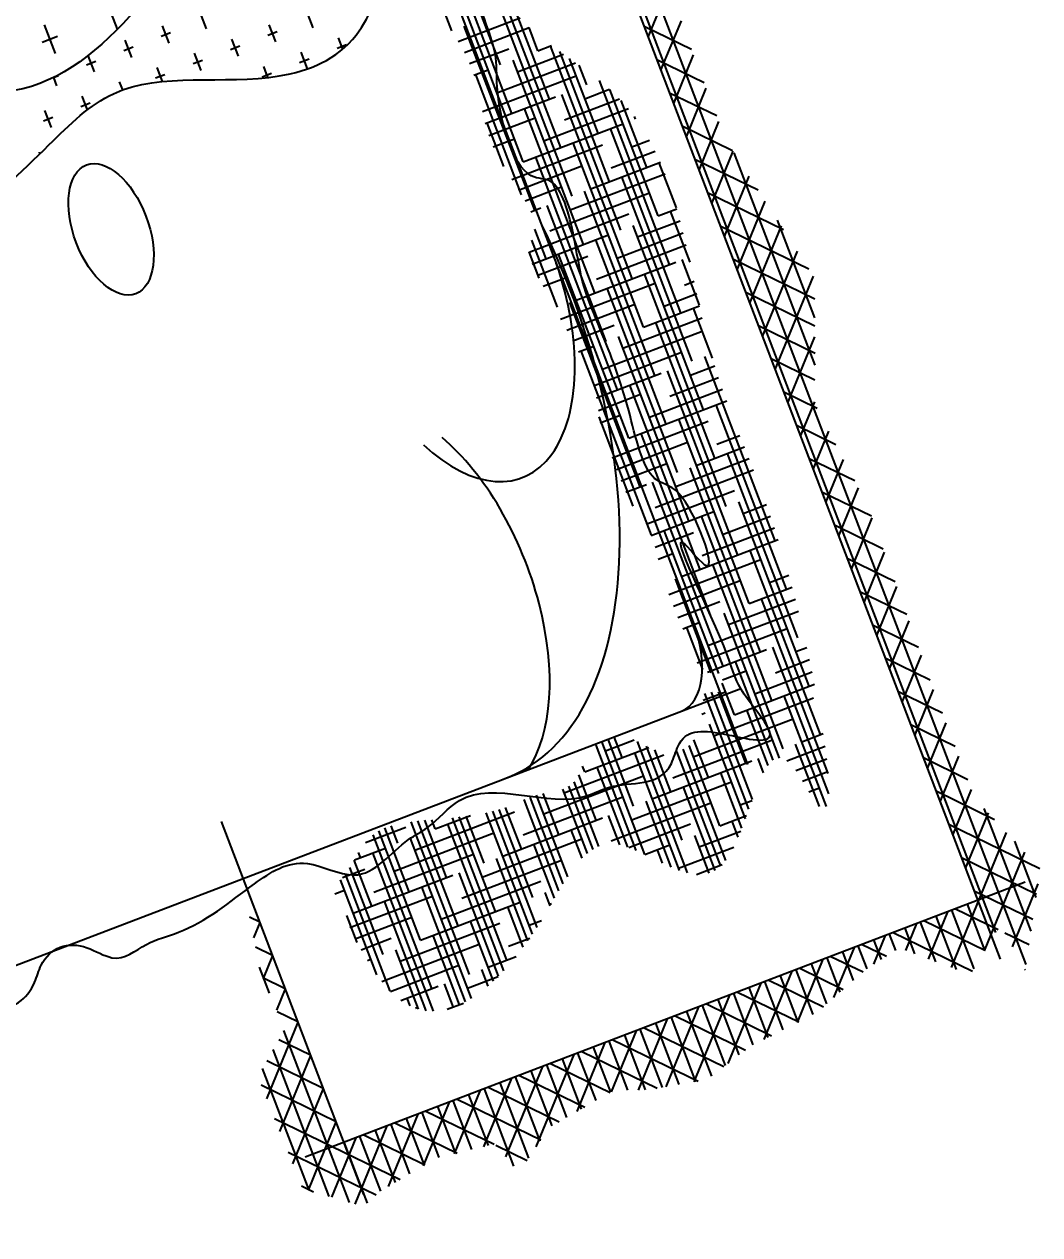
# Model space of a CAD drawing. Header units: inches. Extents: x -5597760 to 21122418, y -37133 to 23298423.
# Drawn here: x -1027315 to -455927, y 8478902 to 9159757 of the extents above; entities that cross this region are included whole.
import ezdxf

# ---------------------------------------------------------------- set-up
doc = ezdxf.new("R2010")
doc.units = ezdxf.units.IN
doc.header["$MEASUREMENT"] = 0
doc.layers.add('www.cad-blocks.net', color=7, linetype='Continuous')
doc.styles.get("Standard").update_dxf_attribs({"font": 'times.ttf', "height": 8})

# ---------------------------------------------------------------- blocks, each defined once
blk = doc.blocks.new('A$C200C7901')
for p, q in [((2.3121, 1.6596), (2.3121, 0.0201)), ((2, 0.2957), (2, 1.2957)), ((2.0224, 0.9977), (2.0224, 1.1977)), ((2.0224, 0.9977), (2.0224, 1.1977)), ((1.9974, 0.5977), (1.9974, 0.7977)), ((1.9974, 0.5977), (1.9974, 0.7977)), ((2.0724, 0.5977), (2.0724, 0.7977)), ((2.0724, 0.5977), (2.0724, 0.7977)), ((2.1474, 0.5977), (2.1474, 0.7977)), ((2.1474, 0.5977), (2.1474, 0.7977)), ((1.9849, 0.5477), (1.9849, 0.7477)), ((1.9849, 0.5477), (1.9849, 0.7477)), ((2.0599, 0.5477), (2.0599, 0.7477)), ((2.0599, 0.5477), (2.0599, 0.7477)), ((2.1349, 0.5477), (2.1349, 0.7477)), ((2.1349, 0.5477), (2.1349, 0.7477)), ((1.0407, 0.0275), (1.0407, 0.4323)), ((0.4061, 0.3703), (2.0386, 0.3703)), ((2.4073, 0.0839), (0.9625, 0.0839))]:
    blk.add_line(p, q)
at = {"linetype": 'ByBlock'}
for p, q in [((2.3224, 0.0468), (2.3224, 1.6627)), ((2.3224, 0.0468), (2.3224, 1.6627)), ((2.3537, 0.0056), (2.3537, 1.634)), ((2.3537, 0.0056), (2.3537, 1.634)), ((1.9724, 1.0977), (1.9724, 1.2927)), ((1.9724, 1.0977), (1.9724, 1.2927)), ((1.2629, 1.2195), (1.2629, 1.2508)), ((1.2629, 1.2195), (1.2629, 1.2508)), ((1.3879, 1.2202), (1.3879, 1.2508)), ((1.3879, 1.2202), (1.3879, 1.2508)), ((2.0349, 1.0477), (2.0349, 1.2477)), ((2.0349, 1.0477), (2.0349, 1.2477)), ((1.2472, 1.2352), (1.2785, 1.2352)), ((1.2472, 1.2352), (1.2785, 1.2352)), ((1.3191, 1.1883), (1.3191, 1.2059)), ((1.3191, 1.1883), (1.3191, 1.2059)), ((1.3941, 1.1883), (1.3941, 1.207)), ((1.3941, 1.1883), (1.3941, 1.207)), ((1.4691, 1.1883), (1.4691, 1.207)), ((1.4691, 1.1883), (1.4691, 1.207)), ((1.5441, 1.1883), (1.5441, 1.207)), ((1.5441, 1.1883), (1.5441, 1.207)), ((1.2441, 1.1883), (1.2441, 1.1976)), ((1.2441, 1.1883), (1.2441, 1.1976)), ((1.2452, 1.1977), (1.2535, 1.1977)), ((1.2452, 1.1977), (1.2535, 1.1977)), ((1.3097, 1.1977), (1.3285, 1.1977)), ((1.3097, 1.1977), (1.3285, 1.1977)), ((1.3847, 1.1977), (1.4035, 1.1977)), ((1.3847, 1.1977), (1.4035, 1.1977)), ((1.4597, 1.1977), (1.4785, 1.1977)), ((1.4597, 1.1977), (1.4785, 1.1977)), ((1.2066, 1.1508), (1.2066, 1.1695)), ((1.2066, 1.1508), (1.2066, 1.1695)), ((1.2816, 1.1547), (1.2816, 1.1695)), ((1.2816, 1.1547), (1.2816, 1.1695)), ((1.3566, 1.1608), (1.3566, 1.1695)), ((1.3566, 1.1608), (1.3566, 1.1695)), ((1.4316, 1.1544), (1.4316, 1.1695)), ((1.4316, 1.1544), (1.4316, 1.1695)), ((1.5066, 1.1508), (1.5066, 1.1695)), ((1.5066, 1.1508), (1.5066, 1.1695)), ((1.5816, 1.1508), (1.5816, 1.1695)), ((1.5816, 1.1508), (1.5816, 1.1695)), ((1.6566, 1.1508), (1.6566, 1.1695)), ((1.6566, 1.1508), (1.6566, 1.1695)), ((1.7316, 1.1508), (1.7316, 1.1695)), ((1.7316, 1.1508), (1.7316, 1.1695)), ((1.1972, 1.1602), (1.216, 1.1602)), ((1.1972, 1.1602), (1.216, 1.1602)), ((1.2722, 1.1602), (1.291, 1.1602)), ((1.2722, 1.1602), (1.291, 1.1602)), ((1.4222, 1.1602), (1.441, 1.1602)), ((1.4222, 1.1602), (1.441, 1.1602)), ((1.4972, 1.1602), (1.516, 1.1602)), ((1.4972, 1.1602), (1.516, 1.1602)), ((1.5722, 1.1602), (1.591, 1.1602)), ((1.5722, 1.1602), (1.591, 1.1602)), ((1.6472, 1.1602), (1.666, 1.1602)), ((1.6472, 1.1602), (1.666, 1.1602)), ((2.0099, 0.9477), (2.0099, 1.1477)), ((2.0099, 0.9477), (2.0099, 1.1477)), ((2.0849, 0.9477), (2.0849, 1.1477)), ((2.0849, 0.9477), (2.0849, 1.1477)), ((1.1691, 1.1303), (1.1691, 1.132)), ((1.1691, 1.1303), (1.1691, 1.132)), ((1.6191, 1.1201), (1.6191, 1.132)), ((1.6191, 1.1201), (1.6191, 1.132)), ((1.6941, 1.1139), (1.6941, 1.132)), ((1.6941, 1.1139), (1.6941, 1.132)), ((1.7691, 1.1198), (1.7691, 1.132)), ((1.7691, 1.1198), (1.7691, 1.132)), ((1.6097, 1.1227), (1.6285, 1.1227)), ((1.6097, 1.1227), (1.6285, 1.1227)), ((1.6847, 1.1227), (1.7035, 1.1227)), ((1.6847, 1.1227), (1.7035, 1.1227)), ((1.7597, 1.1227), (1.7785, 1.1227)), ((1.7597, 1.1227), (1.7785, 1.1227)), ((1.9974, 0.8977), (1.9974, 1.0977)), ((1.9974, 0.8977), (1.9974, 1.0977)), ((2.0724, 0.8977), (2.0724, 1.0977)), ((2.0724, 0.8977), (2.0724, 1.0977)), ((1.9763, 1.0852), (2.1005, 1.0852)), ((1.9763, 1.0852), (2.1005, 1.0852)), ((2.0974, 0.9977), (2.0974, 1.0909)), ((2.0974, 0.9977), (2.0974, 1.0909)), ((1.9799, 1.0727), (2.1099, 1.0727)), ((1.9799, 1.0727), (2.1099, 1.0727)), ((2.1099, 1.0477), (2.1099, 1.0729)), ((2.1099, 1.0477), (2.1099, 1.0729)), ((1.9815, 1.0602), (2.0599, 1.0602)), ((1.9815, 1.0602), (2.0599, 1.0602)), ((2.3121, 1.0206), (2.3851, 1.0628)), ((2.3121, 1.0206), (2.3851, 1.0628)), ((1.981, 1.0477), (2.0099, 1.0477)), ((1.981, 1.0477), (2.0099, 1.0477)), ((1.9849, 0.9171), (1.9849, 1.0477)), ((1.9849, 0.9171), (1.9849, 1.0477)), ((2.0599, 0.8477), (2.0599, 1.0477)), ((2.0599, 0.8477), (2.0599, 1.0477)), ((2.1099, 1.0477), (2.137, 1.0477)), ((2.1099, 1.0477), (2.137, 1.0477)), ((2.1349, 0.8477), (2.1349, 1.0477)), ((2.1349, 0.8477), (2.1349, 1.0477)), ((2.0599, 1.0352), (2.1523, 1.0352)), ((2.0599, 1.0352), (2.1523, 1.0352)), ((2.1474, 0.8977), (2.1474, 1.0391)), ((2.1474, 0.8977), (2.1474, 1.0391)), ((2.3121, 1.0325), (2.3795, 0.9936)), ((2.3121, 1.0325), (2.3795, 0.9936)), ((2.0099, 1.0227), (2.1678, 1.0227)), ((2.0099, 1.0227), (2.1678, 1.0227)), ((2.1599, 0.9477), (2.1599, 1.029)), ((2.1599, 0.9477), (2.1599, 1.029)), ((2.1724, 0.9977), (2.1724, 1.0189)), ((2.1724, 0.9977), (2.1724, 1.0189)), ((2.3121, 0.9846), (2.3809, 1.0242)), ((2.3121, 0.9846), (2.3809, 1.0242)), ((1.9718, 1.0102), (2.1599, 1.0102)), ((1.9718, 1.0102), (2.1599, 1.0102)), ((1.9688, 0.9977), (2.1099, 0.9977)), ((1.9688, 0.9977), (2.1099, 0.9977)), ((1.9724, 0.9504), (1.9724, 0.9977)), ((1.9724, 0.9504), (1.9724, 0.9977)), ((2.0474, 0.7977), (2.0474, 0.9977)), ((2.0474, 0.7977), (2.0474, 0.9977)), ((2.1224, 0.7977), (2.1224, 0.9977)), ((2.1224, 0.7977), (2.1224, 0.9977)), ((2.1974, 0.7977), (2.1974, 0.9972)), ((2.1974, 0.7977), (2.1974, 0.9972)), ((2.3121, 0.9964), (2.3795, 0.9575)), ((2.3121, 0.9964), (2.3795, 0.9575)), ((1.9671, 0.9852), (2.0599, 0.9852)), ((1.9671, 0.9852), (2.0599, 0.9852)), ((2.1599, 0.9852), (2.2095, 0.9852)), ((2.1599, 0.9852), (2.2095, 0.9852)), ((2.2099, 0.8477), (2.2099, 0.9848)), ((2.2099, 0.8477), (2.2099, 0.9848)), ((2.3121, 0.9485), (2.3795, 0.9874)), ((2.3121, 0.9485), (2.3795, 0.9874)), ((1.9672, 0.9727), (2.0099, 0.9727)), ((1.9672, 0.9727), (2.0099, 0.9727)), ((2.1099, 0.9727), (2.2204, 0.9727)), ((2.1099, 0.9727), (2.2204, 0.9727)), ((2.2224, 0.8977), (2.2224, 0.9702)), ((2.2224, 0.8977), (2.2224, 0.9702)), ((2.0599, 0.9602), (2.2294, 0.9602)), ((2.0599, 0.9602), (2.2294, 0.9602)), ((2.3121, 0.9603), (2.3795, 0.9215)), ((2.3121, 0.9603), (2.3795, 0.9215)), ((2.0099, 0.9477), (2.2099, 0.9477)), ((2.0099, 0.9477), (2.2099, 0.9477)), ((2.0349, 0.7477), (2.0349, 0.9477)), ((2.0349, 0.7477), (2.0349, 0.9477)), ((2.1099, 0.7477), (2.1099, 0.9477)), ((2.1099, 0.7477), (2.1099, 0.9477)), ((2.1849, 0.7477), (2.1849, 0.9477)), ((2.1849, 0.7477), (2.1849, 0.9477)), ((2.2349, 0.9477), (2.2349, 0.9506)), ((2.2349, 0.9477), (2.2349, 0.9506)), ((2.3121, 0.9124), (2.3795, 0.9513)), ((2.3121, 0.9124), (2.3795, 0.9513)), ((1.9781, 0.9352), (2.1599, 0.9352)), ((1.9781, 0.9352), (2.1599, 0.9352)), ((1.9829, 0.9227), (2.1099, 0.9227)), ((1.9829, 0.9227), (2.1099, 0.9227)), ((2.2099, 0.9227), (2.2455, 0.9227)), ((2.2099, 0.9227), (2.2455, 0.9227)), ((2.3121, 0.9243), (2.3838, 0.8829)), ((2.3121, 0.9243), (2.3838, 0.8829)), ((1.9871, 0.9102), (2.0599, 0.9102)), ((1.9871, 0.9102), (2.0599, 0.9102)), ((2.1599, 0.9102), (2.2481, 0.9102)), ((2.1599, 0.9102), (2.2481, 0.9102)), ((2.3121, 0.8763), (2.3795, 0.9152)), ((2.3121, 0.8763), (2.3795, 0.9152)), ((1.9894, 0.8977), (2.0099, 0.8977)), ((1.9894, 0.8977), (2.0099, 0.8977)), ((2.0224, 0.6977), (2.0224, 0.8977)), ((2.0224, 0.6977), (2.0224, 0.8977)), ((2.0974, 0.6977), (2.0974, 0.8977)), ((2.0974, 0.6977), (2.0974, 0.8977)), ((2.1099, 0.8977), (2.2496, 0.8977)), ((2.1099, 0.8977), (2.2496, 0.8977)), ((2.1724, 0.6977), (2.1724, 0.8977)), ((2.1724, 0.6977), (2.1724, 0.8977)), ((2.2474, 0.8489), (2.2474, 0.8977)), ((2.2474, 0.8489), (2.2474, 0.8977)), ((2.0599, 0.8852), (2.2501, 0.8852)), ((2.0599, 0.8852), (2.2501, 0.8852)), ((2.3121, 0.8882), (2.4022, 0.8362)), ((2.3121, 0.8882), (2.4022, 0.8362)), ((1.9849, 0.8477), (1.9849, 0.88)), ((1.9849, 0.8477), (1.9849, 0.88)), ((2.0099, 0.8727), (2.2099, 0.8727)), ((2.0099, 0.8727), (2.2099, 0.8727)), ((2.3121, 0.8402), (2.3842, 0.8818)), ((2.3121, 0.8402), (2.3842, 0.8818)), ((2.3849, 0.6497), (2.3849, 0.8801)), ((2.3849, 0.6497), (2.3849, 0.8801)), ((1.9599, 0.8317), (1.9599, 0.8604)), ((1.9599, 0.8317), (1.9599, 0.8604)), ((1.9599, 0.8602), (2.1599, 0.8602)), ((1.9599, 0.8602), (2.1599, 0.8602)), ((1.9724, 0.7977), (1.9724, 0.8703)), ((1.9724, 0.7977), (1.9724, 0.8703)), ((1.9574, 0.8477), (2.1099, 0.8477)), ((1.9574, 0.8477), (2.1099, 0.8477)), ((2.0099, 0.6477), (2.0099, 0.8477)), ((2.0099, 0.6477), (2.0099, 0.8477)), ((2.0849, 0.6477), (2.0849, 0.8477)), ((2.0849, 0.6477), (2.0849, 0.8477)), ((2.1599, 0.6477), (2.1599, 0.8477)), ((2.1599, 0.6477), (2.1599, 0.8477)), ((2.2099, 0.8477), (2.2472, 0.8477)), ((2.2099, 0.8477), (2.2472, 0.8477)), ((2.2349, 0.7923), (2.2349, 0.8477)), ((2.2349, 0.7923), (2.2349, 0.8477)), ((2.3121, 0.8041), (2.3958, 0.8524)), ((2.3121, 0.8041), (2.3958, 0.8524)), ((2.3121, 0.8521), (2.4205, 0.7895)), ((2.3121, 0.8521), (2.4205, 0.7895)), ((1.9593, 0.8352), (2.0599, 0.8352)), ((1.9593, 0.8352), (2.0599, 0.8352)), ((2.1599, 0.8352), (2.2451, 0.8352)), ((2.1599, 0.8352), (2.2451, 0.8352)), ((1.9615, 0.8227), (2.0099, 0.8227)), ((1.9615, 0.8227), (2.0099, 0.8227)), ((2.1099, 0.8227), (2.2425, 0.8227)), ((2.1099, 0.8227), (2.2425, 0.8227)), ((2.3121, 0.7681), (2.4073, 0.823)), ((2.3121, 0.7681), (2.4073, 0.823)), ((2.0599, 0.8102), (2.2396, 0.8102)), ((2.0599, 0.8102), (2.2396, 0.8102)), ((2.3121, 0.816), (2.4384, 0.7431)), ((2.3121, 0.816), (2.4384, 0.7431)), ((2.4162, 0.6946), (2.4162, 0.8006)), ((2.4162, 0.6946), (2.4162, 0.8006)), ((2.0099, 0.7977), (2.2099, 0.7977)), ((2.0099, 0.7977), (2.2099, 0.7977)), ((2.2224, 0.7483), (2.2224, 0.7977)), ((2.2224, 0.7483), (2.2224, 0.7977)), ((2.3121, 0.732), (2.4189, 0.7936)), ((2.3121, 0.732), (2.4189, 0.7936)), ((1.9699, 0.7852), (2.1599, 0.7852)), ((1.9699, 0.7852), (2.1599, 0.7852)), ((2.3121, 0.7799), (2.4287, 0.7126)), ((2.3121, 0.7799), (2.4287, 0.7126)), ((1.9734, 0.7727), (2.1099, 0.7727)), ((1.9734, 0.7727), (2.1099, 0.7727)), ((2.2099, 0.7727), (2.2294, 0.7727)), ((2.2099, 0.7727), (2.2294, 0.7727)), ((2.3121, 0.6959), (2.4303, 0.7641)), ((2.3121, 0.6959), (2.4303, 0.7641)), ((1.9767, 0.7602), (2.0599, 0.7602)), ((1.9767, 0.7602), (2.0599, 0.7602)), ((2.1599, 0.7602), (2.2258, 0.7602)), ((2.1599, 0.7602), (2.2258, 0.7602)), ((1.9797, 0.7477), (2.0099, 0.7477)), ((1.9797, 0.7477), (2.0099, 0.7477)), ((2.1099, 0.7477), (2.2222, 0.7477)), ((2.1099, 0.7477), (2.2222, 0.7477)), ((2.2099, 0.6933), (2.2099, 0.7477)), ((2.2099, 0.6933), (2.2099, 0.7477)), ((2.3121, 0.7438), (2.4108, 0.6869)), ((2.3121, 0.7438), (2.4108, 0.6869)), ((2.0599, 0.7352), (2.2188, 0.7352)), ((2.0599, 0.7352), (2.2188, 0.7352)), ((2.3121, 0.6598), (2.4417, 0.7346)), ((2.3121, 0.6598), (2.4417, 0.7346)), ((2.0099, 0.7227), (2.2099, 0.7227)), ((2.0099, 0.7227), (2.2099, 0.7227)), ((1.9831, 0.7102), (2.1599, 0.7102)), ((1.9831, 0.7102), (2.1599, 0.7102)), ((2.3121, 0.7078), (2.3929, 0.6611)), ((2.3121, 0.7078), (2.3929, 0.6611)), ((1.9804, 0.6977), (2.1099, 0.6977)), ((1.9804, 0.6977), (2.1099, 0.6977)), ((2.0474, 0.4977), (2.0474, 0.6977)), ((2.0474, 0.4977), (2.0474, 0.6977)), ((2.1224, 0.4977), (2.1224, 0.6977)), ((2.1224, 0.4977), (2.1224, 0.6977)), ((2.1974, 0.4977), (2.1974, 0.6977)), ((2.1974, 0.4977), (2.1974, 0.6977)), ((2.2099, 0.6977), (2.2106, 0.6977)), ((2.2099, 0.6977), (2.2106, 0.6977)), ((1.9724, 0.5818), (1.9724, 0.6786)), ((1.9724, 0.5818), (1.9724, 0.6786)), ((1.9753, 0.6852), (2.0599, 0.6852)), ((1.9753, 0.6852), (2.0599, 0.6852)), ((2.1599, 0.6852), (2.2088, 0.6852)), ((2.1599, 0.6852), (2.2088, 0.6852)), ((2.3121, 0.6237), (2.4036, 0.6765)), ((2.3121, 0.6237), (2.4036, 0.6765)), ((1.97, 0.6727), (2.0099, 0.6727)), ((1.97, 0.6727), (2.0099, 0.6727)), ((2.1099, 0.6727), (2.2075, 0.6727)), ((2.1099, 0.6727), (2.2075, 0.6727)), ((2.3121, 0.6717), (2.3744, 0.6357)), ((2.3121, 0.6717), (2.3744, 0.6357)), ((2.0599, 0.6602), (2.2067, 0.6602)), ((2.0599, 0.6602), (2.2067, 0.6602)), ((2.0099, 0.6477), (2.2062, 0.6477)), ((2.0099, 0.6477), (2.2062, 0.6477)), ((2.0349, 0.4477), (2.0349, 0.6477)), ((2.0349, 0.4477), (2.0349, 0.6477)), ((2.1099, 0.4477), (2.1099, 0.6477)), ((2.1099, 0.4477), (2.1099, 0.6477)), ((2.1849, 0.4477), (2.1849, 0.6477)), ((2.1849, 0.4477), (2.1849, 0.6477)), ((1.9673, 0.6352), (2.1599, 0.6352)), ((1.9673, 0.6352), (2.1599, 0.6352)), ((2.3121, 0.6356), (2.3598, 0.6081)), ((2.3121, 0.6356), (2.3598, 0.6081)), ((1.9678, 0.6227), (2.1099, 0.6227)), ((1.9678, 0.6227), (2.1099, 0.6227)), ((2.3121, 0.5876), (2.3598, 0.6151)), ((2.3121, 0.5876), (2.3598, 0.6151)), ((1.9679, 0.6102), (2.0599, 0.6102)), ((1.9679, 0.6102), (2.0599, 0.6102)), ((2.1599, 0.6102), (2.2064, 0.6102)), ((2.1599, 0.6102), (2.2064, 0.6102)), ((1.9685, 0.5977), (2.0099, 0.5977)), ((1.9685, 0.5977), (2.0099, 0.5977)), ((2.0224, 0.3977), (2.0224, 0.5977)), ((2.0224, 0.3977), (2.0224, 0.5977)), ((2.0974, 0.3977), (2.0974, 0.5977)), ((2.0974, 0.3977), (2.0974, 0.5977)), ((2.1099, 0.5977), (2.2066, 0.5977)), ((2.1099, 0.5977), (2.2066, 0.5977)), ((2.1724, 0.3977), (2.1724, 0.5977)), ((2.1724, 0.3977), (2.1724, 0.5977)), ((2.3121, 0.5995), (2.3682, 0.5671)), ((2.3121, 0.5995), (2.3682, 0.5671)), ((2.0599, 0.5852), (2.2069, 0.5852)), ((2.0599, 0.5852), (2.2069, 0.5852)), ((2.3121, 0.5515), (2.365, 0.5821)), ((2.3121, 0.5515), (2.365, 0.5821)), ((2.0099, 0.5727), (2.207, 0.5727)), ((2.0099, 0.5727), (2.207, 0.5727)), ((1.9827, 0.5602), (2.1599, 0.5602)), ((1.9827, 0.5602), (2.1599, 0.5602)), ((2.3121, 0.5634), (2.3771, 0.5259)), ((2.3121, 0.5634), (2.3771, 0.5259)), ((1.9842, 0.5477), (2.1099, 0.5477)), ((1.9842, 0.5477), (2.1099, 0.5477)), ((2.0099, 0.3923), (2.0099, 0.5477)), ((2.0099, 0.3923), (2.0099, 0.5477)), ((2.0849, 0.3477), (2.0849, 0.5477)), ((2.0849, 0.3477), (2.0849, 0.5477)), ((2.1599, 0.3477), (2.1599, 0.5477)), ((2.1599, 0.3477), (2.1599, 0.5477)), ((2.3121, 0.5155), (2.3719, 0.55)), ((2.3121, 0.5155), (2.3719, 0.55)), ((1.9831, 0.5352), (2.0599, 0.5352)), ((1.9831, 0.5352), (2.0599, 0.5352)), ((2.1599, 0.5352), (2.2065, 0.5352)), ((2.1599, 0.5352), (2.2065, 0.5352)), ((1.9807, 0.5227), (2.0099, 0.5227)), ((1.9807, 0.5227), (2.0099, 0.5227)), ((2.1099, 0.5227), (2.2058, 0.5227)), ((2.1099, 0.5227), (2.2058, 0.5227)), ((2.3121, 0.5273), (2.383, 0.4864)), ((2.3121, 0.5273), (2.383, 0.4864)), ((2.3121, 0.4794), (2.3788, 0.5179)), ((2.3121, 0.4794), (2.3788, 0.5179)), ((2.0599, 0.5102), (2.2049, 0.5102)), ((2.0599, 0.5102), (2.2049, 0.5102)), ((1.9974, 0.3957), (1.9974, 0.4977)), ((1.9974, 0.3957), (1.9974, 0.4977)), ((2.0099, 0.4977), (2.2038, 0.4977)), ((2.0099, 0.4977), (2.2038, 0.4977)), ((2.0724, 0.2977), (2.0724, 0.4977)), ((2.0724, 0.2977), (2.0724, 0.4977)), ((2.1474, 0.2977), (2.1474, 0.4977)), ((2.1474, 0.2977), (2.1474, 0.4977)), ((2.3121, 0.4912), (2.3817, 0.4511)), ((2.3121, 0.4912), (2.3817, 0.4511)), ((1.9755, 0.4852), (2.1599, 0.4852)), ((1.9755, 0.4852), (2.1599, 0.4852)), ((2.3121, 0.4433), (2.383, 0.4842)), ((2.3121, 0.4433), (2.383, 0.4842)), ((1.9757, 0.4727), (2.1099, 0.4727)), ((1.9757, 0.4727), (2.1099, 0.4727)), ((1.9762, 0.4602), (2.0599, 0.4602)), ((1.9762, 0.4602), (2.0599, 0.4602)), ((2.1599, 0.4602), (2.1987, 0.4602)), ((2.1599, 0.4602), (2.1987, 0.4602)), ((2.3121, 0.4552), (2.3803, 0.4158)), ((2.3121, 0.4552), (2.3803, 0.4158)), ((1.9768, 0.4477), (2.0099, 0.4477)), ((1.9768, 0.4477), (2.0099, 0.4477)), ((1.9849, 0.402), (1.9849, 0.4477)), ((1.9849, 0.402), (1.9849, 0.4477)), ((2.0599, 0.2903), (2.0599, 0.4477)), ((2.0599, 0.2903), (2.0599, 0.4477)), ((2.1099, 0.4477), (2.1965, 0.4477)), ((2.1099, 0.4477), (2.1965, 0.4477)), ((2.1349, 0.2582), (2.1349, 0.4477)), ((2.1349, 0.2582), (2.1349, 0.4477)), ((2.3121, 0.4072), (2.3815, 0.4473)), ((2.3121, 0.4072), (2.3815, 0.4473)), ((2.0599, 0.4352), (2.194, 0.4352)), ((2.0599, 0.4352), (2.194, 0.4352)), ((2.0099, 0.4227), (2.1913, 0.4227)), ((2.0099, 0.4227), (2.1913, 0.4227)), ((2.3121, 0.4191), (2.3789, 0.3805)), ((2.3121, 0.4191), (2.3789, 0.3805)), ((1.9797, 0.4102), (2.1599, 0.4102)), ((1.9797, 0.4102), (2.1599, 0.4102)), ((2.3121, 0.3711), (2.3801, 0.4103)), ((2.3121, 0.3711), (2.3801, 0.4103)), ((1.9915, 0.3977), (2.1099, 0.3977)), ((1.9915, 0.3977), (2.1099, 0.3977)), ((2.0474, 0.2905), (2.0474, 0.3977)), ((2.0474, 0.2905), (2.0474, 0.3977)), ((2.1224, 0.2385), (2.1224, 0.3977)), ((2.1224, 0.2385), (2.1224, 0.3977)), ((2.0099, 0.3477), (2.0099, 0.382)), ((2.0099, 0.3477), (2.0099, 0.382)), ((2.0127, 0.3852), (2.0599, 0.3852)), ((2.0127, 0.3852), (2.0599, 0.3852)), ((2.1599, 0.3852), (2.1819, 0.3852)), ((2.1599, 0.3852), (2.1819, 0.3852)), ((2.3121, 0.383), (2.3775, 0.3452)), ((2.3121, 0.383), (2.3775, 0.3452)), ((1.7474, 0.2546), (1.7474, 0.3689)), ((1.7474, 0.2546), (1.7474, 0.3689)), ((1.7599, 0.2477), (1.7599, 0.3703)), ((1.7599, 0.2477), (1.7599, 0.3703)), ((1.7724, 0.2977), (1.7724, 0.3703)), ((1.7724, 0.2977), (1.7724, 0.3703)), ((1.7849, 0.3477), (1.7849, 0.3703)), ((1.7849, 0.3477), (1.7849, 0.3703)), ((1.9648, 0.3727), (2.0099, 0.3727)), ((1.9648, 0.3727), (2.0099, 0.3727)), ((1.9724, 0.253), (1.9724, 0.3785)), ((1.9724, 0.253), (1.9724, 0.3785)), ((1.9849, 0.2609), (1.9849, 0.3774)), ((1.9849, 0.2609), (1.9849, 0.3774)), ((1.9974, 0.2977), (1.9974, 0.3753)), ((1.9974, 0.2977), (1.9974, 0.3753)), ((2.1099, 0.3727), (2.1784, 0.3727)), ((2.1099, 0.3727), (2.1784, 0.3727)), ((2.3121, 0.335), (2.3786, 0.3734)), ((2.3121, 0.335), (2.3786, 0.3734)), ((1.2785, 0.3602), (1.3599, 0.3602)), ((1.2785, 0.3602), (1.3599, 0.3602)), ((1.2974, 0.1977), (1.2974, 0.3647)), ((1.2974, 0.1977), (1.2974, 0.3647)), ((1.3099, 0.2477), (1.3099, 0.3663)), ((1.3099, 0.2477), (1.3099, 0.3663)), ((1.3224, 0.2977), (1.3224, 0.3669)), ((1.3224, 0.2977), (1.3224, 0.3669)), ((1.3349, 0.3477), (1.3349, 0.3668)), ((1.3349, 0.3477), (1.3349, 0.3668)), ((1.3724, 0.1977), (1.3724, 0.3634)), ((1.3724, 0.1977), (1.3724, 0.3634)), ((1.3849, 0.2477), (1.3849, 0.3616)), ((1.3849, 0.2477), (1.3849, 0.3616)), ((1.3974, 0.2977), (1.3974, 0.3597)), ((1.3974, 0.2977), (1.3974, 0.3597)), ((1.4099, 0.3477), (1.4099, 0.3578)), ((1.4099, 0.3477), (1.4099, 0.3578)), ((1.7599, 0.3602), (1.8177, 0.3602)), ((1.7599, 0.3602), (1.8177, 0.3602)), ((1.8224, 0.2148), (1.8224, 0.3575)), ((1.8224, 0.2148), (1.8224, 0.3575)), ((1.9532, 0.3602), (1.9599, 0.3602)), ((1.9532, 0.3602), (1.9599, 0.3602)), ((2.0599, 0.3602), (2.1747, 0.3602)), ((2.0599, 0.3602), (2.1747, 0.3602)), ((1.2474, 0.2977), (1.2474, 0.3476)), ((1.2474, 0.2977), (1.2474, 0.3476)), ((1.2475, 0.3477), (1.3099, 0.3477)), ((1.2475, 0.3477), (1.3099, 0.3477)), ((1.2599, 0.3477), (1.2599, 0.3531)), ((1.2599, 0.3477), (1.2599, 0.3531)), ((1.2849, 0.1758), (1.2849, 0.3477)), ((1.2849, 0.1758), (1.2849, 0.3477)), ((1.3599, 0.1741), (1.3599, 0.3477)), ((1.3599, 0.1741), (1.3599, 0.3477)), ((1.4099, 0.3477), (1.4806, 0.3477)), ((1.4099, 0.3477), (1.4806, 0.3477)), ((1.4349, 0.1886), (1.4349, 0.3477)), ((1.4349, 0.1886), (1.4349, 0.3477)), ((1.4474, 0.1977), (1.4474, 0.3521)), ((1.4474, 0.1977), (1.4474, 0.3521)), ((1.4599, 0.2477), (1.4599, 0.3504)), ((1.4599, 0.2477), (1.4599, 0.3504)), ((1.4724, 0.2977), (1.4724, 0.3487)), ((1.4724, 0.2977), (1.4724, 0.3487)), ((1.5099, 0.2129), (1.5099, 0.3447)), ((1.5099, 0.2129), (1.5099, 0.3447)), ((1.5224, 0.2177), (1.5224, 0.3438)), ((1.5224, 0.2177), (1.5224, 0.3438)), ((1.6974, 0.2977), (1.6974, 0.3472)), ((1.6974, 0.2977), (1.6974, 0.3472)), ((1.7099, 0.3477), (1.7099, 0.3539)), ((1.7099, 0.3477), (1.7099, 0.3539)), ((1.7099, 0.3477), (1.8383, 0.3477)), ((1.7099, 0.3477), (1.8383, 0.3477)), ((1.7349, 0.2607), (1.7349, 0.3477)), ((1.7349, 0.2607), (1.7349, 0.3477)), ((1.8099, 0.2201), (1.8099, 0.3477)), ((1.8099, 0.2201), (1.8099, 0.3477)), ((1.8349, 0.2477), (1.8349, 0.3497)), ((1.8349, 0.2477), (1.8349, 0.3497)), ((1.9599, 0.2452), (1.9599, 0.3477)), ((1.9599, 0.2452), (1.9599, 0.3477)), ((2.0099, 0.3477), (2.1708, 0.3477)), ((2.0099, 0.3477), (2.1708, 0.3477)), ((2.0349, 0.2874), (2.0349, 0.3477)), ((2.0349, 0.2874), (2.0349, 0.3477)), ((2.1099, 0.2274), (2.1099, 0.3477)), ((2.1099, 0.2274), (2.1099, 0.3477)), ((2.3121, 0.3469), (2.3761, 0.31)), ((2.3121, 0.3469), (2.3761, 0.31)), ((1.0261, 0.3316), (1.0407, 0.3232)), ((1.0261, 0.3316), (1.0407, 0.3232)), ((1.2099, 0.2308), (1.2099, 0.334)), ((1.2099, 0.2308), (1.2099, 0.334)), ((1.2148, 0.3352), (1.2599, 0.3352)), ((1.2148, 0.3352), (1.2599, 0.3352)), ((1.2224, 0.2106), (1.2224, 0.3375)), ((1.2224, 0.2106), (1.2224, 0.3375)), ((1.2349, 0.2477), (1.2349, 0.3422)), ((1.2349, 0.2477), (1.2349, 0.3422)), ((1.3599, 0.3352), (1.5599, 0.3352)), ((1.3599, 0.3352), (1.5599, 0.3352)), ((1.5349, 0.2477), (1.5349, 0.3431)), ((1.5349, 0.2477), (1.5349, 0.3431)), ((1.5474, 0.2977), (1.5474, 0.3428)), ((1.5474, 0.2977), (1.5474, 0.3428)), ((1.5849, 0.2443), (1.5849, 0.3434)), ((1.5849, 0.2443), (1.5849, 0.3434)), ((1.5974, 0.2496), (1.5974, 0.3435)), ((1.5974, 0.2496), (1.5974, 0.3435)), ((1.6099, 0.2546), (1.6099, 0.3432)), ((1.6099, 0.2546), (1.6099, 0.3432)), ((1.6224, 0.2977), (1.6224, 0.3424)), ((1.6224, 0.2977), (1.6224, 0.3424)), ((1.6599, 0.2695), (1.6599, 0.3394)), ((1.6599, 0.2695), (1.6599, 0.3394)), ((1.6599, 0.3352), (1.8599, 0.3352)), ((1.6599, 0.3352), (1.8599, 0.3352)), ((1.6724, 0.2713), (1.6724, 0.3398)), ((1.6724, 0.2713), (1.6724, 0.3398)), ((1.6849, 0.272), (1.6849, 0.3422)), ((1.6849, 0.272), (1.6849, 0.3422)), ((1.8474, 0.2977), (1.8474, 0.3432)), ((1.8474, 0.2977), (1.8474, 0.3432)), ((1.8849, 0.2093), (1.8849, 0.3337)), ((1.8849, 0.2093), (1.8849, 0.3337)), ((1.8974, 0.2129), (1.8974, 0.3335)), ((1.8974, 0.2129), (1.8974, 0.3335)), ((1.9099, 0.2477), (1.9099, 0.3349)), ((1.9099, 0.2477), (1.9099, 0.3349)), ((1.9224, 0.2977), (1.9224, 0.3385)), ((1.9224, 0.2977), (1.9224, 0.3385)), ((1.9599, 0.3352), (2.1599, 0.3352)), ((1.9599, 0.3352), (2.1599, 0.3352)), ((2.3121, 0.299), (2.3772, 0.3365)), ((2.3121, 0.299), (2.3772, 0.3365)), ((1.0194, 0.3103), (1.0407, 0.3227)), ((1.0194, 0.3103), (1.0407, 0.3227)), ((1.1904, 0.3227), (1.2099, 0.3227)), ((1.1904, 0.3227), (1.2099, 0.3227)), ((1.3099, 0.3227), (1.5099, 0.3227)), ((1.3099, 0.3227), (1.5099, 0.3227)), ((1.6099, 0.3227), (1.8099, 0.3227)), ((1.6099, 0.3227), (1.8099, 0.3227)), ((1.9099, 0.3227), (2.1099, 0.3227)), ((1.9099, 0.3227), (2.1099, 0.3227)), ((1.2599, 0.3102), (1.4599, 0.3102)), ((1.2599, 0.3102), (1.4599, 0.3102)), ((1.5599, 0.3102), (1.7599, 0.3102)), ((1.5599, 0.3102), (1.7599, 0.3102)), ((1.8599, 0.3102), (2.0599, 0.3102)), ((1.8599, 0.3102), (2.0599, 0.3102)), ((2.3121, 0.3108), (2.3755, 0.2742)), ((2.3121, 0.3108), (2.3755, 0.2742)), ((1.0164, 0.3011), (1.0407, 0.2871)), ((1.0164, 0.3011), (1.0407, 0.2871)), ((1.1974, 0.2683), (1.1974, 0.2977)), ((1.1974, 0.2683), (1.1974, 0.2977)), ((1.2099, 0.2977), (1.4099, 0.2977)), ((1.2099, 0.2977), (1.4099, 0.2977)), ((1.2724, 0.1788), (1.2724, 0.2977)), ((1.2724, 0.1788), (1.2724, 0.2977)), ((1.3474, 0.173), (1.3474, 0.2977)), ((1.3474, 0.173), (1.3474, 0.2977)), ((1.4224, 0.1854), (1.4224, 0.2977)), ((1.4224, 0.1854), (1.4224, 0.2977)), ((1.4974, 0.2083), (1.4974, 0.2977)), ((1.4974, 0.2083), (1.4974, 0.2977)), ((1.5099, 0.2977), (1.7099, 0.2977)), ((1.5099, 0.2977), (1.7099, 0.2977)), ((1.5724, 0.2389), (1.5724, 0.2977)), ((1.5724, 0.2389), (1.5724, 0.2977)), ((1.6474, 0.2668), (1.6474, 0.2977)), ((1.6474, 0.2668), (1.6474, 0.2977)), ((1.7224, 0.2658), (1.7224, 0.2977)), ((1.7224, 0.2658), (1.7224, 0.2977)), ((1.7974, 0.2263), (1.7974, 0.2977)), ((1.7974, 0.2263), (1.7974, 0.2977)), ((1.8099, 0.2977), (2.0099, 0.2977)), ((1.8099, 0.2977), (2.0099, 0.2977)), ((1.8724, 0.2072), (1.8724, 0.2977)), ((1.8724, 0.2072), (1.8724, 0.2977)), ((1.9474, 0.2376), (1.9474, 0.2977)), ((1.9474, 0.2376), (1.9474, 0.2977)), ((2.0224, 0.2822), (2.0224, 0.2977)), ((2.0224, 0.2822), (2.0224, 0.2977)), ((2.0974, 0.2299), (2.0974, 0.2977)), ((2.0974, 0.2299), (2.0974, 0.2977)), ((2.1099, 0.2977), (2.153, 0.2977)), ((2.1099, 0.2977), (2.153, 0.2977)), ((2.3121, 0.2629), (2.3757, 0.2996)), ((2.3121, 0.2629), (2.3757, 0.2996)), ((1.0089, 0.2682), (1.0407, 0.2866)), ((1.0089, 0.2682), (1.0407, 0.2866)), ((1.1943, 0.2852), (1.3599, 0.2852)), ((1.1943, 0.2852), (1.3599, 0.2852)), ((1.4599, 0.2852), (1.6599, 0.2852)), ((1.4599, 0.2852), (1.6599, 0.2852)), ((1.7599, 0.2852), (1.9599, 0.2852)), ((1.7599, 0.2852), (1.9599, 0.2852)), ((2.0708, 0.2852), (2.1478, 0.2852)), ((2.0708, 0.2852), (2.1478, 0.2852)), ((1.0099, 0.2521), (1.0099, 0.2804)), ((1.0099, 0.2521), (1.0099, 0.2804)), ((1.1965, 0.2727), (1.3099, 0.2727)), ((1.1965, 0.2727), (1.3099, 0.2727)), ((1.4099, 0.2727), (1.6099, 0.2727)), ((1.4099, 0.2727), (1.6099, 0.2727)), ((1.7099, 0.2727), (1.9099, 0.2727)), ((1.7099, 0.2727), (1.9099, 0.2727)), ((2.08, 0.2727), (2.1422, 0.2727)), ((2.08, 0.2727), (2.1422, 0.2727)), ((2.3121, 0.2747), (2.3755, 0.2381)), ((2.3121, 0.2747), (2.3755, 0.2381)), ((1.0088, 0.2694), (1.0407, 0.251)), ((1.0088, 0.2694), (1.0407, 0.251)), ((1.1994, 0.2602), (1.2599, 0.2602)), ((1.1994, 0.2602), (1.2599, 0.2602)), ((1.3599, 0.2602), (1.5599, 0.2602)), ((1.3599, 0.2602), (1.5599, 0.2602)), ((1.7361, 0.2602), (1.8599, 0.2602)), ((1.7361, 0.2602), (1.8599, 0.2602)), ((1.9599, 0.2602), (1.9838, 0.2602)), ((1.9599, 0.2602), (1.9838, 0.2602)), ((2.0848, 0.2602), (2.1359, 0.2602)), ((2.0848, 0.2602), (2.1359, 0.2602)), ((2.3121, 0.2268), (2.3755, 0.2634)), ((2.3121, 0.2268), (2.3755, 0.2634)), ((1.0111, 0.2334), (1.0407, 0.2505)), ((1.0111, 0.2334), (1.0407, 0.2505)), ((1.2031, 0.2477), (1.2099, 0.2477)), ((1.2031, 0.2477), (1.2099, 0.2477)), ((1.2599, 0.1831), (1.2599, 0.2477)), ((1.2599, 0.1831), (1.2599, 0.2477)), ((1.3099, 0.2477), (1.5099, 0.2477)), ((1.3099, 0.2477), (1.5099, 0.2477)), ((1.3349, 0.1723), (1.3349, 0.2477)), ((1.3349, 0.1723), (1.3349, 0.2477)), ((1.4099, 0.1825), (1.4099, 0.2477)), ((1.4099, 0.1825), (1.4099, 0.2477)), ((1.4849, 0.2039), (1.4849, 0.2477)), ((1.4849, 0.2039), (1.4849, 0.2477)), ((1.5599, 0.2335), (1.5599, 0.2477)), ((1.5599, 0.2335), (1.5599, 0.2477)), ((1.7599, 0.2477), (1.8099, 0.2477)), ((1.7599, 0.2477), (1.8099, 0.2477)), ((1.7849, 0.2332), (1.7849, 0.2477)), ((1.7849, 0.2332), (1.7849, 0.2477)), ((1.8599, 0.2068), (1.8599, 0.2477)), ((1.8599, 0.2068), (1.8599, 0.2477)), ((1.9099, 0.2477), (1.9639, 0.2477)), ((1.9099, 0.2477), (1.9639, 0.2477)), ((1.9349, 0.2304), (1.9349, 0.2477)), ((1.9349, 0.2304), (1.9349, 0.2477)), ((2.0888, 0.2477), (2.1099, 0.2477)), ((2.0888, 0.2477), (2.1099, 0.2477)), ((1.2599, 0.2352), (1.4599, 0.2352)), ((1.2599, 0.2352), (1.4599, 0.2352)), ((1.5599, 0.2352), (1.5638, 0.2352)), ((1.5599, 0.2352), (1.5638, 0.2352)), ((1.8599, 0.2352), (1.9433, 0.2352)), ((1.8599, 0.2352), (1.9433, 0.2352)), ((2.3121, 0.2387), (2.3755, 0.202)), ((2.3121, 0.2387), (2.3755, 0.202)), ((1.0112, 0.232), (1.0407, 0.215)), ((1.0112, 0.232), (1.0407, 0.215)), ((1.2142, 0.2227), (1.4099, 0.2227)), ((1.2142, 0.2227), (1.4099, 0.2227)), ((1.5099, 0.2227), (1.5346, 0.2227)), ((1.5099, 0.2227), (1.5346, 0.2227)), ((1.8099, 0.2227), (1.9203, 0.2227)), ((1.8099, 0.2227), (1.9203, 0.2227)), ((2.3121, 0.1907), (2.3755, 0.2273)), ((2.3121, 0.1907), (2.3755, 0.2273)), ((0.9344, 0.153), (1.0407, 0.2144)), ((0.9344, 0.153), (1.0407, 0.2144)), ((1.0099, 0.0251), (1.0099, 0.2117)), ((1.0099, 0.0251), (1.0099, 0.2117)), ((1.2227, 0.2102), (1.3599, 0.2102)), ((1.2227, 0.2102), (1.3599, 0.2102)), ((1.4599, 0.2102), (1.5027, 0.2102)), ((1.4599, 0.2102), (1.5027, 0.2102)), ((1.8368, 0.2102), (1.8884, 0.2102)), ((1.8368, 0.2102), (1.8884, 0.2102)), ((0.9787, 0.0381), (0.9787, 0.1976)), ((0.9787, 0.0381), (0.9787, 0.1976)), ((0.9953, 0.2051), (1.0407, 0.1789)), ((0.9953, 0.2051), (1.0407, 0.1789)), ((1.2351, 0.1977), (1.3099, 0.1977)), ((1.2351, 0.1977), (1.3099, 0.1977)), ((1.2474, 0.1892), (1.2474, 0.1977)), ((1.2474, 0.1892), (1.2474, 0.1977)), ((1.3224, 0.1722), (1.3224, 0.1977)), ((1.3224, 0.1722), (1.3224, 0.1977)), ((1.3974, 0.1799), (1.3974, 0.1977)), ((1.3974, 0.1799), (1.3974, 0.1977)), ((1.4099, 0.1977), (1.4662, 0.1977)), ((1.4099, 0.1977), (1.4662, 0.1977)), ((2.3121, 0.2026), (2.3953, 0.1545)), ((2.3121, 0.2026), (2.3953, 0.1545)), ((0.9602, 0.1893), (1.0407, 0.1428)), ((0.9602, 0.1893), (1.0407, 0.1428)), ((1.2552, 0.1852), (1.2599, 0.1852)), ((1.2552, 0.1852), (1.2599, 0.1852)), ((1.3599, 0.1852), (1.4215, 0.1852)), ((1.3599, 0.1852), (1.4215, 0.1852)), ((2.3121, 0.1546), (2.3755, 0.1912)), ((2.3121, 0.1546), (2.3755, 0.1912)), ((0.9355, 0.1176), (1.0407, 0.1783)), ((0.9355, 0.1176), (1.0407, 0.1783)), ((0.9474, 0.0512), (0.9474, 0.1835)), ((0.9474, 0.0512), (0.9474, 0.1835)), ((1.3099, 0.1727), (1.3428, 0.1727)), ((1.3099, 0.1727), (1.3428, 0.1727)), ((0.9339, 0.1684), (1.0407, 0.1067)), ((0.9339, 0.1684), (1.0407, 0.1067)), ((2.3121, 0.1665), (2.4419, 0.0916)), ((2.3121, 0.1665), (2.4419, 0.0916)), ((2.3121, 0.1185), (2.3891, 0.163)), ((2.3121, 0.1185), (2.3891, 0.163)), ((2.3849, 0.0355), (2.3849, 0.1686)), ((2.3849, 0.0355), (2.3849, 0.1686)), ((0.9366, 0.0822), (1.0407, 0.1422)), ((0.9366, 0.0822), (1.0407, 0.1422)), ((2.2208, 0.0297), (2.4078, 0.1377)), ((2.2208, 0.0297), (2.4078, 0.1377)), ((0.935, 0.1316), (1.114, 0.0283)), ((0.935, 0.1316), (1.114, 0.0283)), ((2.3121, 0.1304), (2.4193, 0.0685)), ((2.3121, 0.1304), (2.4193, 0.0685)), ((2.4162, 0.0655), (2.4162, 0.1264)), ((2.4162, 0.0655), (2.4162, 0.1264)), ((2.2903, 0.0337), (2.4265, 0.1124)), ((2.2903, 0.0337), (2.4265, 0.1124)), ((0.9463, 0.0516), (1.0407, 0.1061)), ((0.9463, 0.0516), (1.0407, 0.1061)), ((0.9362, 0.0948), (1.0616, 0.0225)), ((0.9362, 0.0948), (1.0616, 0.0225)), ((2.3121, 0.0943), (2.3958, 0.046)), ((2.3121, 0.0943), (2.3958, 0.046)), ((0.9826, 0.0365), (1.0647, 0.0839)), ((0.9826, 0.0365), (1.0647, 0.0839)), ((1.0189, 0.0214), (1.1272, 0.0839)), ((1.0189, 0.0214), (1.1272, 0.0839)), ((1.0412, 0.0179), (1.0412, 0.0839)), ((1.0412, 0.0179), (1.0412, 0.0839)), ((1.0724, 0.0243), (1.0724, 0.0839)), ((1.0724, 0.0243), (1.0724, 0.0839)), ((1.0801, 0.0839), (1.1675, 0.0335)), ((1.0801, 0.0839), (1.1675, 0.0335)), ((1.0891, 0.0259), (1.1897, 0.0839)), ((1.0891, 0.0259), (1.1897, 0.0839)), ((1.1037, 0.0273), (1.1037, 0.0839)), ((1.1037, 0.0273), (1.1037, 0.0839)), ((1.1349, 0.0303), (1.1349, 0.0839)), ((1.1349, 0.0303), (1.1349, 0.0839)), ((1.1426, 0.0839), (1.2313, 0.0327)), ((1.1426, 0.0839), (1.2313, 0.0327)), ((1.1642, 0.0331), (1.2522, 0.0839)), ((1.1642, 0.0331), (1.2522, 0.0839)), ((1.1662, 0.0333), (1.1662, 0.0839)), ((1.1662, 0.0333), (1.1662, 0.0839)), ((1.1974, 0.0351), (1.1974, 0.0839)), ((1.1974, 0.0351), (1.1974, 0.0839)), ((1.2051, 0.0839), (1.3023, 0.0278)), ((1.2051, 0.0839), (1.3023, 0.0278)), ((1.2266, 0.033), (1.3147, 0.0839)), ((1.2266, 0.033), (1.3147, 0.0839)), ((1.2287, 0.0329), (1.2287, 0.0839)), ((1.2287, 0.0329), (1.2287, 0.0839)), ((1.2599, 0.0308), (1.2599, 0.0839)), ((1.2599, 0.0308), (1.2599, 0.0839)), ((1.2676, 0.0839), (1.3871, 0.015)), ((1.2676, 0.0839), (1.3871, 0.015)), ((1.2824, 0.0292), (1.3772, 0.0839)), ((1.2824, 0.0292), (1.3772, 0.0839)), ((1.2912, 0.0286), (1.2912, 0.0839)), ((1.2912, 0.0286), (1.2912, 0.0839)), ((1.3146, 0.0117), (1.4397, 0.0839)), ((1.3146, 0.0117), (1.4397, 0.0839)), ((1.3224, 0), (1.3224, 0.0839)), ((1.3224, 0), (1.3224, 0.0839)), ((1.3301, 0.0839), (1.4312, 0.0256)), ((1.3301, 0.0839), (1.4312, 0.0256)), ((1.3537, 0.0022), (1.3537, 0.0839)), ((1.3537, 0.0022), (1.3537, 0.0839)), ((1.3743, 0.0101), (1.5022, 0.0839)), ((1.3743, 0.0101), (1.5022, 0.0839)), ((1.3849, 0.0141), (1.3849, 0.0839)), ((1.3849, 0.0141), (1.3849, 0.0839)), ((1.3926, 0.0839), (1.4856, 0.0302)), ((1.3926, 0.0839), (1.4856, 0.0302)), ((1.4162, 0.0243), (1.4162, 0.0839)), ((1.4162, 0.0243), (1.4162, 0.0839)), ((1.4474, 0.027), (1.4474, 0.0839)), ((1.4474, 0.027), (1.4474, 0.0839)), ((1.4551, 0.0839), (1.54, 0.0349)), ((1.4551, 0.0839), (1.54, 0.0349)), ((1.4693, 0.0288), (1.5647, 0.0839)), ((1.4693, 0.0288), (1.5647, 0.0839)), ((1.4787, 0.0296), (1.4787, 0.0839)), ((1.4787, 0.0296), (1.4787, 0.0839)), ((1.5099, 0.0323), (1.5099, 0.0839)), ((1.5099, 0.0323), (1.5099, 0.0839)), ((1.5176, 0.0839), (1.6251, 0.0219)), ((1.5176, 0.0839), (1.6251, 0.0219)), ((1.5412, 0.035), (1.5412, 0.0839)), ((1.5412, 0.035), (1.5412, 0.0839)), ((1.5427, 0.0351), (1.6272, 0.0839)), ((1.5427, 0.0351), (1.6272, 0.0839)), ((1.5724, 0.0308), (1.5724, 0.0839)), ((1.5724, 0.0308), (1.5724, 0.0839)), ((1.5801, 0.0839), (1.7018, 0.0137)), ((1.5801, 0.0839), (1.7018, 0.0137)), ((1.5911, 0.027), (1.6897, 0.0839)), ((1.5911, 0.027), (1.6897, 0.0839)), ((1.6037, 0.0245), (1.6037, 0.0839)), ((1.6037, 0.0245), (1.6037, 0.0839)), ((1.6349, 0.0208), (1.6349, 0.0839)), ((1.6349, 0.0208), (1.6349, 0.0839)), ((1.6416, 0.0201), (1.7522, 0.0839)), ((1.6416, 0.0201), (1.7522, 0.0839)), ((1.6426, 0.0839), (1.7565, 0.0182)), ((1.6426, 0.0839), (1.7565, 0.0182)), ((1.6662, 0.0175), (1.6662, 0.0839)), ((1.6662, 0.0175), (1.6662, 0.0839)), ((1.6944, 0.0145), (1.8147, 0.0839)), ((1.6944, 0.0145), (1.8147, 0.0839)), ((1.6974, 0.0141), (1.6974, 0.0839)), ((1.6974, 0.0141), (1.6974, 0.0839)), ((1.7051, 0.0839), (1.8054, 0.026)), ((1.7051, 0.0839), (1.8054, 0.026)), ((1.7287, 0.0137), (1.7287, 0.0839)), ((1.7287, 0.0137), (1.7287, 0.0839)), ((1.7599, 0.0187), (1.7599, 0.0839)), ((1.7599, 0.0187), (1.7599, 0.0839)), ((1.7659, 0.0197), (1.8772, 0.0839)), ((1.7659, 0.0197), (1.8772, 0.0839)), ((1.7676, 0.0839), (1.8606, 0.0303)), ((1.7676, 0.0839), (1.8606, 0.0303)), ((1.7912, 0.0237), (1.7912, 0.0839)), ((1.7912, 0.0237), (1.7912, 0.0839)), ((1.8224, 0.0281), (1.8224, 0.0839)), ((1.8224, 0.0281), (1.8224, 0.0839)), ((1.8301, 0.0839), (1.9175, 0.0335)), ((1.8301, 0.0839), (1.9175, 0.0335)), ((1.8452, 0.0294), (1.9397, 0.0839)), ((1.8452, 0.0294), (1.9397, 0.0839)), ((1.8537, 0.0299), (1.8537, 0.0839)), ((1.8537, 0.0299), (1.8537, 0.0839)), ((1.8849, 0.0316), (1.8849, 0.0839)), ((1.8849, 0.0316), (1.8849, 0.0839)), ((1.8926, 0.0839), (1.9706, 0.0389)), ((1.8926, 0.0839), (1.9706, 0.0389)), ((1.9146, 0.0333), (2.0022, 0.0839)), ((1.9146, 0.0333), (2.0022, 0.0839)), ((1.9162, 0.0334), (1.9162, 0.0839)), ((1.9162, 0.0334), (1.9162, 0.0839)), ((1.9474, 0.0352), (1.9474, 0.0839)), ((1.9474, 0.0352), (1.9474, 0.0839)), ((1.9551, 0.0839), (2.017, 0.0482)), ((1.9551, 0.0839), (2.017, 0.0482)), ((1.9787, 0.0405), (1.9787, 0.0839)), ((1.9787, 0.0405), (1.9787, 0.0839)), ((1.9953, 0.0438), (2.0647, 0.0839)), ((1.9953, 0.0438), (2.0647, 0.0839)), ((2.0099, 0.0468), (2.0099, 0.0839)), ((2.0099, 0.0468), (2.0099, 0.0839)), ((2.0176, 0.0839), (2.0634, 0.0575)), ((2.0176, 0.0839), (2.0634, 0.0575)), ((2.0412, 0.053), (2.0412, 0.0839)), ((2.0412, 0.053), (2.0412, 0.0839)), ((2.0724, 0.0592), (2.0724, 0.0839)), ((2.0724, 0.0592), (2.0724, 0.0839)), ((2.0801, 0.0839), (2.1147, 0.0639)), ((2.0801, 0.0839), (2.1147, 0.0639)), ((2.0873, 0.0609), (2.1272, 0.0839)), ((2.0873, 0.0609), (2.1272, 0.0839)), ((2.1037, 0.0627), (2.1037, 0.0839)), ((2.1037, 0.0627), (2.1037, 0.0839)), ((2.1349, 0.0662), (2.1349, 0.0839)), ((2.1349, 0.0662), (2.1349, 0.0839)), ((2.1426, 0.0839), (2.2557, 0.0186)), ((2.1426, 0.0839), (2.2557, 0.0186)), ((2.1526, 0.0625), (2.1897, 0.0839)), ((2.1526, 0.0625), (2.1897, 0.0839)), ((2.1662, 0.056), (2.1662, 0.0839)), ((2.1662, 0.056), (2.1662, 0.0839)), ((2.1867, 0.0461), (2.2522, 0.0839)), ((2.1867, 0.0461), (2.2522, 0.0839)), ((2.1974, 0.041), (2.1974, 0.0839)), ((2.1974, 0.041), (2.1974, 0.0839)), ((2.2051, 0.0839), (2.2913, 0.0342)), ((2.2051, 0.0839), (2.2913, 0.0342)), ((2.2287, 0.0259), (2.2287, 0.0839)), ((2.2287, 0.0259), (2.2287, 0.0839)), ((2.2599, 0.0205), (2.2599, 0.0839)), ((2.2599, 0.0205), (2.2599, 0.0839)), ((2.2676, 0.0839), (2.3285, 0.0488)), ((2.2676, 0.0839), (2.3285, 0.0488)), ((2.2912, 0.0341), (2.2912, 0.0839)), ((2.2912, 0.0341), (2.2912, 0.0839)), ((2.3417, 0.0273), (2.429, 0.0777)), ((2.3417, 0.0273), (2.429, 0.0777)), ((0.9374, 0.0581), (0.9545, 0.0482)), ((0.9374, 0.0581), (0.9545, 0.0482)), ((2.338, 0.0433), (2.3723, 0.0235)), ((2.338, 0.0433), (2.3723, 0.0235)), ((1.3048, 0.0264), (1.3494, 0.0006)), ((1.3048, 0.0264), (1.3494, 0.0006)), ((2.3476, 0.0017), (2.3488, 0.001)), ((2.3476, 0.0017), (2.3488, 0.001))]:
    blk.add_line(p, q, dxfattribs=at)
blk.add_circle((1.2431, 1.0329), 0.0699)
for centre, radius, start, end in [((1.5693, 0.8075), 0.4372, 269.0679, 9.9322), ((1.7969, 0.8525), 0.2035, 222.1514, 356.4639), ((1.5372, 0.5659), 0.2094, 290.9415, 45.7647), ((1.92, 0.4503), 0.08, 270, 0)]:
    blk.add_arc(centre, radius, start, end)
for points, knots in [([(0.4485, 1.7835), (0.4321, 1.7496), (0.4062, 1.6964), (0.49, 1.6713), (0.4719, 1.5969), (0.4123, 1.592), (0.4233, 1.5337), (0.4954, 1.5086), (0.4012, 1.4738), (0.3253, 1.4306), (0.4113, 1.3764), (0.3688, 1.3065), (0.5579, 1.2663), (0.741, 1.4533), (1.1127, 1.1109), (1.4811, 1.2478), (1.7885, 1.3492), (2.0357, 1.1637), (2.0748, 1.2974), (2.0876, 1.349), (2.0192, 1.3805), (2.0564, 1.4298), (2.0588, 1.4846), (1.9759, 1.5349), (2.1004, 1.5845), (2.0397, 1.6519), (1.971, 1.7053), (2.1104, 1.8981), (1.5946, 1.7967), (1.2448, 1.7472), (0.8129, 1.7935), (0.4953, 1.8548), (0.4582, 1.7983), (0.4485, 1.7835)], [0, 0, 0, 0, 88.420092, 139.08588, 204.302936, 239.695496, 287.801042, 327.365471, 412.960499, 463.626286, 552.059846, 584.668336, 662.614915, 940.993281, 1309.926334, 1844.022653, 1996.276242, 2316.43048, 2341.441004, 2404.707416, 2449.463774, 2514.680778, 2538.40571, 2613.031547, 2697.13096, 2760.903931, 2822.692699, 2945.47, 3215.060018, 3725.584917, 4361.974444, 4504.671998, 4555.32777, 4555.32777, 4555.32777, 4555.32777]), ([(0.4856, 1.3429), (0.5504, 1.3182), (0.6715, 1.2721), (0.8374, 1.0498), (1.1164, 1.1183), (1.3878, 1.1816), (1.5888, 1.1102), (1.8403, 1.1127), (1.9415, 1.2178), (2.0032, 1.2819)], [0, 0, 0, 0, 205.411753, 383.654933, 772.067458, 921.644661, 1226.793228, 1388.983508, 1642.292305, 1642.292305, 1642.292305, 1642.292305])]:
    blk.add_open_spline(points, degree=3, knots=knots)
blk.add_open_spline([(0.473, 1.2954), (0.4739, 1.2781), (0.4755, 1.2477), (0.5032, 1.2084), (0.4801, 1.1701), (0.4928, 1.1255), (0.4674, 1.0912), (0.4579, 1.0351), (0.501, 0.9724), (0.4311, 0.8832), (0.4902, 0.8637), (0.4843, 0.8288), (0.4774, 0.7906), (0.4625, 0.7457), (0.459, 0.6999), (0.4816, 0.6664), (0.4748, 0.625), (0.4791, 0.5889), (0.4533, 0.5528), (0.4738, 0.5004), (0.4658, 0.4502), (0.4696, 0.3946), (0.4189, 0.3935), (0.4493, 0.3684), (0.4694, 0.3857), (0.4922, 0.3576), (0.5297, 0.3262), (0.5917, 0.3353), (0.6454, 0.3754), (0.7083, 0.3741), (0.7643, 0.3328), (0.826, 0.346), (0.925, 0.3388), (1.0353, 0.3593), (1.1561, 0.3744), (1.2477, 0.3154), (1.3302, 0.3474), (1.4086, 0.3512), (1.5217, 0.3878), (1.6362, 0.3176), (1.7682, 0.3285), (1.8402, 0.3019), (1.9071, 0.3529), (1.9647, 0.3412), (2.0795, 0.2948), (2.0472, 0.3498), (2.0343, 0.3772), (2.0435, 0.43), (2.0109, 0.5782), (2.0746, 0.4643), (2.0805, 0.584), (2.0084, 0.5979), (2.0343, 0.6846), (2.0344, 0.746), (2.0293, 0.8096), (2.0489, 0.8545), (2.0652, 0.9218), (1.9842, 0.9297), (2.0007, 1.0162), (2.0367, 1.0585), (2.0367, 1.1102), (2.0457, 1.1647), (2.0226, 1.2084), (2.0234, 1.2306), (2.0236, 1.2352)], degree=3, knots=[0, 0, 0, 0, 51.660678, 90.967412, 128.902454, 170.303599, 219.852997, 247.834962, 336.321557, 429.35469, 458.821847, 477.222321, 524.135809, 581.038434, 617.839381, 657.146115, 693.947125, 740.178081, 760.753248, 820.731705, 885.133458, 928.777044, 953.563729, 976.574207, 995.553042, 1018.563482, 1064.584401, 1147.951297, 1174.787598, 1266.851571, 1308.018447, 1377.066427, 1441.511314, 1608.245014, 1714.11869, 1792.771707, 1913.247991, 1954.931389, 2029.864445, 2259.189419, 2305.221512, 2429.507982, 2456.344283, 2543.92595, 2627.925037, 2662.96218, 2687.736879, 2719.937755, 2839.540991, 2875.47895, 2953.681041, 2993.270313, 3066.872333, 3154.395764, 3200.397042, 3248.426375, 3312.828127, 3347.881398, 3444.484026, 3481.577522, 3518.665244, 3592.267265, 3644.719162, 3658.519501, 3658.519501, 3658.519501, 3658.519501], dxfattribs=at)
blk = doc.blocks.new('format')
at = {"insert": (44801.4, 19681.9), "char_height": 1200, "attachment_point": 1, "rotation": 90}
blk.add_mtext_dynamic_manual_height_columns('{\\C255;\\c16777215;cad-bl  cks net}', width=19116.444, gutter_width=12.5, heights=[0], dxfattribs=at)
blk = doc.blocks.new('01-01-cad-blocks-net-beds')
at = {"xscale": 1000, "yscale": 1000, "zscale": 1000}
blk.add_blockref('A$C200C7901', (6448.1, 14827.7), dxfattribs=at)
at = {"layer": 'www.cad-blocks.net'}
blk.add_blockref('format', (-41848.5, -9482.9), dxfattribs=at)

msp = doc.modelspace()

# ---------------------------------------------------------------- block references
at = {"xscale": 300.1938731896516, "yscale": 554.7683964805537, "zscale": 300.1938731896516, "rotation": 20.89932353322971}
msp.add_blockref('01-01-cad-blocks-net-beds', (3466.3, 689.2), dxfattribs=at)

doc.saveas('drawing.dxf')
